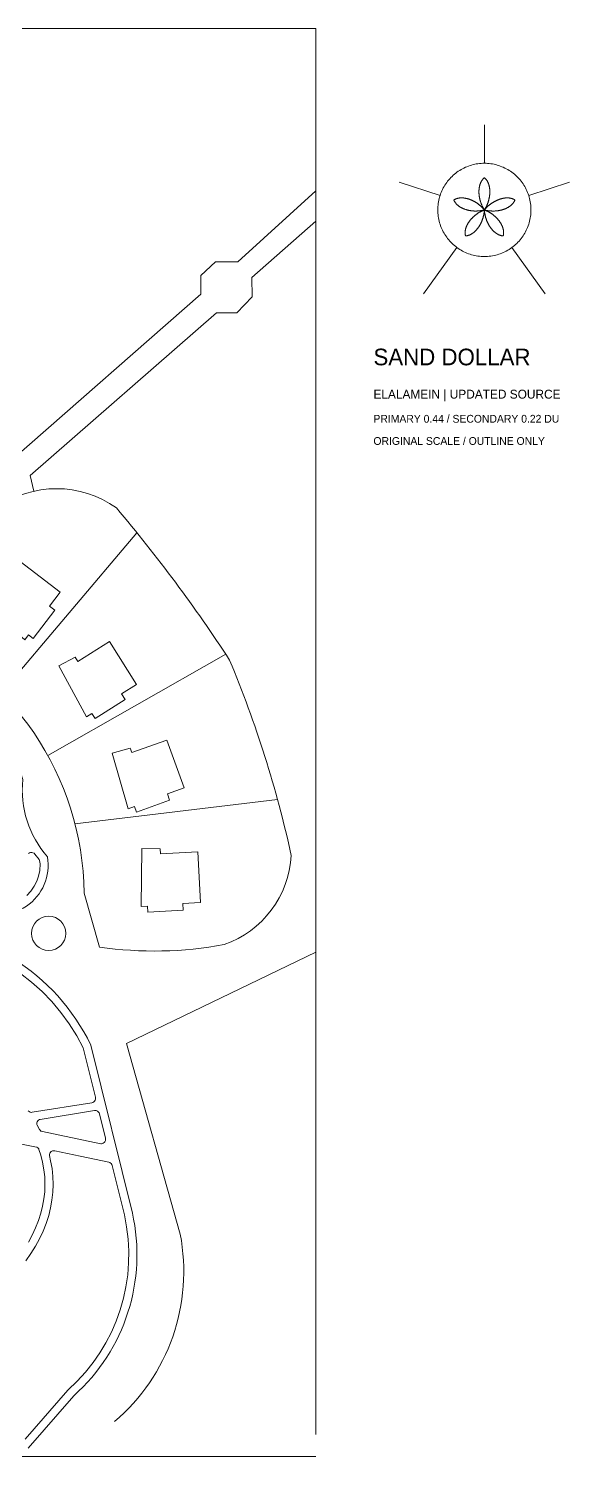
# Model space of a CAD drawing. Header units: inches. Extents: x 36 to 78.3, y 17.3 to 55.9.
# Drawn here: x 63.67 to 78.3, y 17.31 to 55.9 of the extents above; entities that cross this region are included whole.
import ezdxf

# ---------------------------------------------------------------- set-up
doc = ezdxf.new("R2010")
doc.units = ezdxf.units.IN
for name, color, linetype, lineweight in [('01_ORIGINAL_PLAN', 7, 'Continuous', 20), ('02_CONCEPT_CLOSED_AREAS', 7, 'Continuous', 15), ('03_CONCEPT_ICON', 7, 'Continuous', 15), ('04_TITLE', 7, 'Continuous', 15)]:
    doc.layers.add(name, color=color, linetype=linetype, lineweight=lineweight)

msp = doc.modelspace()

# ---------------------------------------------------------------- linework, layer by layer
at = {"layer": '01_ORIGINAL_PLAN'}
for p, q in [((36.248, 55.9), (71.442, 55.9)), ((71.442, 55.9), (71.442, 17.906)), ((71.442, 17.312), (36.248, 17.312))]:
    msp.add_line(p, q, dxfattribs=at)
for points in [[(63.257, 44.272), (68.329, 48.719), (68.329, 49.231), (68.73, 49.6), (69.33, 49.6), (71.442, 51.512), (71.442, 50.696), (69.711, 49.177), (69.725, 48.651), (69.304, 48.218), (68.761, 48.218), (63.72, 43.82), (63.817, 43.397)], [(66.604, 42.276), (62.941, 37.945)], [(69.006, 38.995), (64.196, 36.253)], [(70.407, 35.063), (64.93, 34.409)], [(65.18, 32.538), (65.591, 31.078)], [(71.442, 30.938), (66.326, 28.468)], [(66.326, 28.468), (67.775, 23.323)]]:
    msp.add_lwpolyline(points, dxfattribs=at)
for points in [[(60.29, 39.74, -0.089338), (62.813, 42.944, -0.322066), (66.051, 42.944, -0.030946), (69.111, 38.833, -0.044664), (70.78, 33.554, -0.301674), (68.967, 31.144, -0.082145), (65.591, 31.078)], [(60.29, 39.74, -0.300089), (65.18, 32.538)], [(59.998, 35.322), (60.235, 35.059), (61.831, 36.816), (61.933, 37.418, -0.214593), (63.522, 35.602, 0.212382), (64.188, 33.517, -0.642649), (62.166, 32.15, 0.132984), (51.615, 31.858, -0.471407), (50.913, 32.245)], [(53.65, 30.945, -0.14301), (60.243, 31.63, -0.286424), (65.36, 28.431), (66.481, 23.89, -0.272091), (64.9, 18.954), (63.661, 17.533)]]:
    msp.add_lwpolyline(points, format="xyb", dxfattribs=at)
for points in [[(62.827, 40.702), (63.445, 41.502), (64.534, 40.672), (64.241, 40.288), (64.384, 40.18), (63.804, 39.42), (63.677, 39.516), (63.571, 39.377), (62.394, 40.407), (62.722, 40.782)], [(65.006, 38.799), (65.865, 39.334), (66.595, 38.175), (66.187, 37.918), (66.283, 37.767), (65.474, 37.257), (65.389, 37.391), (65.242, 37.298), (64.498, 38.674), (64.936, 38.911)], [(66.464, 36.332), (67.417, 36.67), (67.882, 35.382), (67.428, 35.218), (67.489, 35.05), (66.59, 34.725), (66.536, 34.875), (66.372, 34.816), (65.94, 36.319), (66.419, 36.457)], [(67.244, 33.6), (68.254, 33.648), (68.327, 32.28), (67.845, 32.255), (67.855, 32.076), (66.9, 32.025), (66.892, 32.184), (66.717, 32.175), (66.739, 33.739), (67.237, 33.732)]]:
    msp.add_lwpolyline(points, close=True, dxfattribs=at)
msp.add_circle((64.22, 31.448), 0.463, dxfattribs=at)
msp.add_arc((62.535, 22.313), 5.337, 310.4718, 10.9016, dxfattribs=at)
at = {"layer": '02_CONCEPT_CLOSED_AREAS'}
for points in [[(63.672, 33.605), (63.699, 33.624), (63.73, 33.634), (63.762, 33.636), (63.794, 33.629), (63.823, 33.614), (63.846, 33.592), (63.962, 33.445), (63.975, 33.413), (63.985, 33.327), (63.976, 33.15), (63.944, 32.995), (63.898, 32.862), (63.827, 32.721), (63.736, 32.591), (63.627, 32.474)], [(63.459, 30.363), (63.757, 30.131), (64.039, 29.877), (64.303, 29.605), (64.549, 29.313), (64.775, 29.003), (64.981, 28.675), (65.152, 28.351), (65.482, 27.019), (65.485, 26.988), (65.481, 26.958), (65.476, 26.944), (65.461, 26.917), (65.44, 26.896), (65.414, 26.88), (65.384, 26.871), (63.774, 26.612), (63.744, 26.611), (63.715, 26.618), (63.688, 26.631), (63.666, 26.651)], [(63.125, 25.825), (63.887, 25.673), (63.902, 25.667), (63.928, 25.649), (63.949, 25.625), (63.956, 25.611), (64.008, 25.45), (64.055, 25.262), (64.091, 25.058), (64.111, 24.869), (64.118, 24.672), (64.111, 24.467), (64.09, 24.27), (64.055, 24.073), (64.008, 23.885), (63.946, 23.69), (63.867, 23.488), (63.777, 23.295), (63.673, 23.103)], [(63.602, 22.595), (63.74, 22.793), (63.864, 22.994), (63.973, 23.195), (64.07, 23.402), (64.151, 23.608), (64.22, 23.826), (64.272, 24.034), (64.308, 24.24), (64.331, 24.453), (64.338, 24.662), (64.331, 24.877), (64.309, 25.09), (64.272, 25.301), (64.238, 25.443), (64.239, 25.475), (64.248, 25.506), (64.256, 25.52), (64.277, 25.544), (64.289, 25.554), (64.318, 25.569), (64.349, 25.575), (64.381, 25.573), (65.067, 25.431), (65.845, 25.266), (65.873, 25.256), (65.886, 25.249), (65.909, 25.229), (65.926, 25.205), (65.936, 25.177), (66.265, 23.846), (66.327, 23.52), (66.367, 23.186), (66.384, 22.86), (66.38, 22.543), (66.355, 22.221), (66.307, 21.894), (66.241, 21.587), (66.153, 21.278), (66.042, 20.968), (65.914, 20.672), (65.767, 20.386), (65.605, 20.115), (65.42, 19.848), (65.211, 19.587), (64.989, 19.344), (64.734, 19.099), (63.584, 17.781)]]:
    msp.add_lwpolyline(points, dxfattribs=at)
msp.add_lwpolyline([(63.907, 26.264), (63.903, 26.279), (63.899, 26.309), (63.903, 26.339), (63.908, 26.353), (63.923, 26.38), (63.945, 26.402), (63.971, 26.417), (63.985, 26.422), (65.457, 26.66), (65.473, 26.662), (65.505, 26.658), (65.535, 26.646), (65.561, 26.626), (65.581, 26.601), (65.593, 26.571), (65.755, 25.911), (65.759, 25.879), (65.757, 25.863), (65.753, 25.847), (65.74, 25.818), (65.719, 25.793), (65.693, 25.775), (65.678, 25.769), (65.646, 25.763), (65.63, 25.763), (64.049, 26.09), (64.021, 26.1), (64.008, 26.107), (63.985, 26.126), (63.967, 26.15)], close=True, dxfattribs=at)
at = {"layer": '03_CONCEPT_ICON'}
for points in [[(76, 52.26), (76, 53.3)], [(77.26, 51), (77.259, 51.044), (77.257, 51.088), (77.253, 51.132), (77.248, 51.175), (77.241, 51.219), (77.232, 51.262), (77.223, 51.305), (77.211, 51.347), (77.198, 51.389), (77.184, 51.431), (77.168, 51.472), (77.151, 51.512), (77.132, 51.552), (77.113, 51.592), (77.091, 51.63), (77.069, 51.668), (77.045, 51.705), (77.019, 51.741), (76.993, 51.776), (76.965, 51.81), (76.936, 51.843), (76.906, 51.875), (76.875, 51.906), (76.843, 51.936), (76.81, 51.965), (76.776, 51.993), (76.741, 52.019), (76.705, 52.045), (76.668, 52.069), (76.63, 52.091), (76.592, 52.113), (76.552, 52.132), (76.512, 52.151), (76.472, 52.168), (76.431, 52.184), (76.389, 52.198), (76.347, 52.211), (76.305, 52.223), (76.262, 52.232), (76.219, 52.241), (76.175, 52.248), (76.132, 52.253), (76.088, 52.257), (76.044, 52.259), (76, 52.26), (75.956, 52.259), (75.912, 52.257), (75.868, 52.253), (75.825, 52.248), (75.781, 52.241), (75.738, 52.232), (75.695, 52.223), (75.653, 52.211), (75.611, 52.198), (75.569, 52.184), (75.528, 52.168), (75.488, 52.151), (75.448, 52.132), (75.408, 52.113), (75.37, 52.091), (75.332, 52.069), (75.295, 52.045), (75.259, 52.019), (75.224, 51.993), (75.19, 51.965), (75.157, 51.936), (75.125, 51.906), (75.094, 51.875), (75.064, 51.843), (75.035, 51.81), (75.007, 51.776), (74.981, 51.741), (74.955, 51.705), (74.931, 51.668), (74.909, 51.63), (74.887, 51.592), (74.868, 51.552), (74.849, 51.512), (74.832, 51.472), (74.816, 51.431), (74.802, 51.389), (74.789, 51.347), (74.777, 51.305), (74.768, 51.262), (74.759, 51.219), (74.752, 51.175), (74.747, 51.132), (74.743, 51.088), (74.741, 51.044), (74.74, 51), (74.741, 50.956), (74.743, 50.912), (74.747, 50.868), (74.752, 50.825), (74.759, 50.781), (74.768, 50.738), (74.777, 50.695), (74.789, 50.653), (74.802, 50.611), (74.816, 50.569), (74.832, 50.528), (74.849, 50.488), (74.868, 50.448), (74.887, 50.408), (74.909, 50.37), (74.931, 50.332), (74.955, 50.295), (74.981, 50.259), (75.007, 50.224), (75.035, 50.19), (75.064, 50.157), (75.094, 50.125), (75.125, 50.094), (75.157, 50.064), (75.19, 50.035), (75.224, 50.007), (75.259, 49.981), (75.295, 49.955), (75.332, 49.931), (75.37, 49.909), (75.408, 49.887), (75.448, 49.868), (75.488, 49.849), (75.528, 49.832), (75.569, 49.816), (75.611, 49.802), (75.653, 49.789), (75.695, 49.777), (75.738, 49.768), (75.781, 49.759), (75.825, 49.752), (75.868, 49.747), (75.912, 49.743), (75.956, 49.741), (76, 49.74), (76.044, 49.741), (76.088, 49.743), (76.132, 49.747), (76.175, 49.752), (76.219, 49.759), (76.262, 49.768), (76.305, 49.777), (76.347, 49.789), (76.389, 49.802), (76.431, 49.816), (76.472, 49.832), (76.512, 49.849), (76.552, 49.868), (76.592, 49.887), (76.63, 49.909), (76.668, 49.931), (76.705, 49.955), (76.741, 49.981), (76.776, 50.007), (76.81, 50.035), (76.843, 50.064), (76.875, 50.094), (76.906, 50.125), (76.936, 50.157), (76.965, 50.19), (76.993, 50.224), (77.019, 50.259), (77.045, 50.295), (77.069, 50.332), (77.091, 50.37), (77.113, 50.408), (77.132, 50.448), (77.151, 50.488), (77.168, 50.528), (77.184, 50.569), (77.198, 50.611), (77.211, 50.653), (77.223, 50.695), (77.232, 50.738), (77.241, 50.781), (77.248, 50.825), (77.253, 50.868), (77.257, 50.912), (77.259, 50.956), (77.26, 51)], [(74.802, 51.389), (73.7, 51.747)], [(76, 51), (75.994, 51.009), (75.988, 51.019), (75.983, 51.028), (75.977, 51.037), (75.972, 51.047), (75.967, 51.056), (75.961, 51.066), (75.956, 51.076), (75.951, 51.085), (75.947, 51.095), (75.942, 51.105), (75.937, 51.114), (75.933, 51.124), (75.929, 51.134), (75.924, 51.144), (75.92, 51.154), (75.916, 51.164), (75.913, 51.174), (75.909, 51.184), (75.905, 51.194), (75.902, 51.204), (75.898, 51.214), (75.895, 51.224), (75.892, 51.234), (75.889, 51.244), (75.886, 51.254), (75.883, 51.265), (75.881, 51.275), (75.878, 51.285), (75.876, 51.295), (75.874, 51.305), (75.871, 51.315), (75.869, 51.325), (75.867, 51.335), (75.866, 51.346), (75.864, 51.356), (75.862, 51.366), (75.861, 51.376), (75.86, 51.386), (75.858, 51.396), (75.857, 51.406), (75.856, 51.416), (75.856, 51.426), (75.855, 51.436), (75.854, 51.445), (75.854, 51.455), (75.853, 51.465), (75.853, 51.475), (75.853, 51.484), (75.853, 51.494), (75.853, 51.504), (75.853, 51.513), (75.854, 51.523), (75.854, 51.532), (75.855, 51.542), (75.856, 51.551), (75.856, 51.56), (75.857, 51.57), (75.858, 51.579), (75.86, 51.588), (75.861, 51.597), (75.862, 51.606), (75.864, 51.615), (75.866, 51.624), (75.867, 51.632), (75.869, 51.641), (75.871, 51.65), (75.874, 51.658), (75.876, 51.667), (75.878, 51.675), (75.881, 51.683), (75.883, 51.691), (75.886, 51.699), (75.889, 51.707), (75.892, 51.715), (75.895, 51.723), (75.898, 51.73), (75.902, 51.738), (75.905, 51.745), (75.909, 51.753), (75.913, 51.76), (75.916, 51.767), (75.92, 51.774), (75.924, 51.781), (75.929, 51.788), (75.933, 51.794), (75.937, 51.801), (75.942, 51.807), (75.947, 51.813), (75.951, 51.819), (75.956, 51.825), (75.961, 51.831), (75.967, 51.837), (75.972, 51.842), (75.977, 51.848), (75.983, 51.853), (75.988, 51.858), (75.994, 51.863), (76, 51.868), (76.006, 51.863), (76.012, 51.858), (76.017, 51.853), (76.023, 51.848), (76.028, 51.842), (76.033, 51.837), (76.039, 51.831), (76.044, 51.825), (76.049, 51.819), (76.053, 51.813), (76.058, 51.807), (76.063, 51.801), (76.067, 51.794), (76.071, 51.788), (76.076, 51.781), (76.08, 51.774), (76.084, 51.767), (76.087, 51.76), (76.091, 51.753), (76.095, 51.745), (76.098, 51.738), (76.102, 51.73), (76.105, 51.723), (76.108, 51.715), (76.111, 51.707), (76.114, 51.699), (76.117, 51.691), (76.119, 51.683), (76.122, 51.675), (76.124, 51.667), (76.126, 51.658), (76.129, 51.65), (76.131, 51.641), (76.133, 51.632), (76.134, 51.624), (76.136, 51.615), (76.138, 51.606), (76.139, 51.597), (76.14, 51.588), (76.142, 51.579), (76.143, 51.57), (76.144, 51.56), (76.144, 51.551), (76.145, 51.542), (76.146, 51.532), (76.146, 51.523), (76.147, 51.513), (76.147, 51.504), (76.147, 51.494), (76.147, 51.484), (76.147, 51.475), (76.147, 51.465), (76.146, 51.455), (76.146, 51.445), (76.145, 51.436), (76.144, 51.426), (76.144, 51.416), (76.143, 51.406), (76.142, 51.396), (76.14, 51.386), (76.139, 51.376), (76.138, 51.366), (76.136, 51.356), (76.134, 51.346), (76.133, 51.335), (76.131, 51.325), (76.129, 51.315), (76.126, 51.305), (76.124, 51.295), (76.122, 51.285), (76.119, 51.275), (76.117, 51.265), (76.114, 51.254), (76.111, 51.244), (76.108, 51.234), (76.105, 51.224), (76.102, 51.214), (76.098, 51.204), (76.095, 51.194), (76.091, 51.184), (76.087, 51.174), (76.084, 51.164), (76.08, 51.154), (76.076, 51.144), (76.071, 51.134), (76.067, 51.124), (76.063, 51.114), (76.058, 51.105), (76.053, 51.095), (76.049, 51.085), (76.044, 51.076), (76.039, 51.066), (76.033, 51.056), (76.028, 51.047), (76.023, 51.037), (76.017, 51.028), (76.012, 51.019), (76.006, 51.009), (76, 51)], [(77.198, 51.389), (78.3, 51.747)], [(76, 51), (75.989, 50.997), (75.979, 50.995), (75.968, 50.992), (75.957, 50.99), (75.947, 50.988), (75.936, 50.986), (75.925, 50.984), (75.915, 50.982), (75.904, 50.98), (75.893, 50.979), (75.883, 50.977), (75.872, 50.976), (75.861, 50.975), (75.85, 50.974), (75.84, 50.973), (75.829, 50.972), (75.818, 50.971), (75.808, 50.971), (75.797, 50.97), (75.786, 50.97), (75.776, 50.97), (75.765, 50.969), (75.754, 50.97), (75.744, 50.97), (75.733, 50.97), (75.723, 50.97), (75.712, 50.971), (75.702, 50.971), (75.691, 50.972), (75.681, 50.973), (75.671, 50.974), (75.66, 50.975), (75.65, 50.976), (75.64, 50.978), (75.63, 50.979), (75.62, 50.98), (75.61, 50.982), (75.6, 50.984), (75.59, 50.986), (75.58, 50.988), (75.57, 50.99), (75.56, 50.992), (75.551, 50.994), (75.541, 50.997), (75.531, 50.999), (75.522, 51.002), (75.512, 51.004), (75.503, 51.007), (75.494, 51.01), (75.485, 51.013), (75.475, 51.016), (75.466, 51.019), (75.458, 51.022), (75.449, 51.026), (75.44, 51.029), (75.431, 51.033), (75.423, 51.037), (75.414, 51.04), (75.406, 51.044), (75.397, 51.048), (75.389, 51.052), (75.381, 51.056), (75.373, 51.061), (75.365, 51.065), (75.358, 51.069), (75.35, 51.074), (75.342, 51.078), (75.335, 51.083), (75.328, 51.088), (75.321, 51.093), (75.313, 51.098), (75.307, 51.103), (75.3, 51.108), (75.293, 51.113), (75.287, 51.118), (75.28, 51.124), (75.274, 51.129), (75.268, 51.135), (75.262, 51.14), (75.256, 51.146), (75.25, 51.152), (75.245, 51.157), (75.239, 51.163), (75.234, 51.169), (75.229, 51.175), (75.224, 51.182), (75.219, 51.188), (75.214, 51.194), (75.21, 51.201), (75.206, 51.207), (75.202, 51.214), (75.198, 51.22), (75.194, 51.227), (75.19, 51.234), (75.187, 51.24), (75.183, 51.247), (75.18, 51.254), (75.177, 51.261), (75.174, 51.268), (75.181, 51.272), (75.187, 51.276), (75.194, 51.28), (75.201, 51.284), (75.207, 51.287), (75.214, 51.29), (75.221, 51.294), (75.229, 51.297), (75.236, 51.299), (75.243, 51.302), (75.25, 51.305), (75.258, 51.307), (75.265, 51.309), (75.273, 51.311), (75.281, 51.313), (75.288, 51.315), (75.296, 51.317), (75.304, 51.318), (75.312, 51.319), (75.32, 51.32), (75.328, 51.322), (75.337, 51.322), (75.345, 51.323), (75.353, 51.324), (75.362, 51.324), (75.37, 51.324), (75.379, 51.325), (75.387, 51.325), (75.396, 51.324), (75.404, 51.324), (75.413, 51.324), (75.422, 51.323), (75.431, 51.322), (75.44, 51.322), (75.448, 51.321), (75.457, 51.319), (75.466, 51.318), (75.475, 51.317), (75.484, 51.315), (75.493, 51.314), (75.502, 51.312), (75.511, 51.31), (75.521, 51.308), (75.53, 51.305), (75.539, 51.303), (75.548, 51.301), (75.557, 51.298), (75.566, 51.295), (75.575, 51.292), (75.585, 51.29), (75.594, 51.286), (75.603, 51.283), (75.612, 51.28), (75.621, 51.276), (75.631, 51.273), (75.64, 51.269), (75.649, 51.265), (75.658, 51.261), (75.667, 51.257), (75.676, 51.253), (75.686, 51.248), (75.695, 51.244), (75.704, 51.239), (75.713, 51.235), (75.722, 51.23), (75.731, 51.225), (75.74, 51.22), (75.749, 51.215), (75.758, 51.209), (75.767, 51.204), (75.776, 51.198), (75.784, 51.193), (75.793, 51.187), (75.802, 51.181), (75.811, 51.175), (75.819, 51.169), (75.828, 51.163), (75.836, 51.156), (75.845, 51.15), (75.853, 51.144), (75.862, 51.137), (75.87, 51.13), (75.878, 51.123), (75.886, 51.116), (75.894, 51.109), (75.903, 51.102), (75.911, 51.095), (75.918, 51.088), (75.926, 51.08), (75.934, 51.073), (75.942, 51.065), (75.949, 51.057), (75.957, 51.049), (75.964, 51.041), (75.972, 51.033), (75.979, 51.025), (75.986, 51.017), (75.993, 51.008), (76, 51)], [(76, 51), (76.007, 51.008), (76.014, 51.017), (76.021, 51.025), (76.028, 51.033), (76.036, 51.041), (76.043, 51.049), (76.051, 51.057), (76.058, 51.065), (76.066, 51.073), (76.074, 51.08), (76.082, 51.088), (76.089, 51.095), (76.097, 51.102), (76.106, 51.109), (76.114, 51.116), (76.122, 51.123), (76.13, 51.13), (76.138, 51.137), (76.147, 51.144), (76.155, 51.15), (76.164, 51.156), (76.172, 51.163), (76.181, 51.169), (76.189, 51.175), (76.198, 51.181), (76.207, 51.187), (76.216, 51.193), (76.224, 51.198), (76.233, 51.204), (76.242, 51.209), (76.251, 51.215), (76.26, 51.22), (76.269, 51.225), (76.278, 51.23), (76.287, 51.235), (76.296, 51.239), (76.305, 51.244), (76.314, 51.248), (76.324, 51.253), (76.333, 51.257), (76.342, 51.261), (76.351, 51.265), (76.36, 51.269), (76.369, 51.273), (76.379, 51.276), (76.388, 51.28), (76.397, 51.283), (76.406, 51.286), (76.415, 51.29), (76.425, 51.292), (76.434, 51.295), (76.443, 51.298), (76.452, 51.301), (76.461, 51.303), (76.47, 51.305), (76.479, 51.308), (76.489, 51.31), (76.498, 51.312), (76.507, 51.314), (76.516, 51.315), (76.525, 51.317), (76.534, 51.318), (76.543, 51.319), (76.552, 51.321), (76.56, 51.322), (76.569, 51.322), (76.578, 51.323), (76.587, 51.324), (76.596, 51.324), (76.604, 51.324), (76.613, 51.325), (76.621, 51.325), (76.63, 51.324), (76.638, 51.324), (76.647, 51.324), (76.655, 51.323), (76.663, 51.322), (76.672, 51.322), (76.68, 51.32), (76.688, 51.319), (76.696, 51.318), (76.704, 51.317), (76.712, 51.315), (76.719, 51.313), (76.727, 51.311), (76.735, 51.309), (76.742, 51.307), (76.75, 51.305), (76.757, 51.302), (76.764, 51.299), (76.771, 51.297), (76.779, 51.294), (76.786, 51.29), (76.793, 51.287), (76.799, 51.284), (76.806, 51.28), (76.813, 51.276), (76.819, 51.272), (76.826, 51.268), (76.823, 51.261), (76.82, 51.254), (76.817, 51.247), (76.813, 51.24), (76.81, 51.234), (76.806, 51.227), (76.802, 51.22), (76.798, 51.214), (76.794, 51.207), (76.79, 51.201), (76.786, 51.194), (76.781, 51.188), (76.776, 51.182), (76.771, 51.175), (76.766, 51.169), (76.761, 51.163), (76.755, 51.157), (76.75, 51.152), (76.744, 51.146), (76.738, 51.14), (76.732, 51.135), (76.726, 51.129), (76.72, 51.124), (76.713, 51.118), (76.707, 51.113), (76.7, 51.108), (76.693, 51.103), (76.687, 51.098), (76.679, 51.093), (76.672, 51.088), (76.665, 51.083), (76.658, 51.078), (76.65, 51.074), (76.642, 51.069), (76.635, 51.065), (76.627, 51.061), (76.619, 51.056), (76.611, 51.052), (76.603, 51.048), (76.594, 51.044), (76.586, 51.04), (76.577, 51.037), (76.569, 51.033), (76.56, 51.029), (76.551, 51.026), (76.542, 51.022), (76.534, 51.019), (76.525, 51.016), (76.515, 51.013), (76.506, 51.01), (76.497, 51.007), (76.488, 51.004), (76.478, 51.002), (76.469, 50.999), (76.459, 50.997), (76.449, 50.994), (76.44, 50.992), (76.43, 50.99), (76.42, 50.988), (76.41, 50.986), (76.4, 50.984), (76.39, 50.982), (76.38, 50.98), (76.37, 50.979), (76.36, 50.978), (76.35, 50.976), (76.34, 50.975), (76.329, 50.974), (76.319, 50.973), (76.309, 50.972), (76.298, 50.971), (76.288, 50.971), (76.277, 50.97), (76.267, 50.97), (76.256, 50.97), (76.246, 50.97), (76.235, 50.969), (76.224, 50.97), (76.214, 50.97), (76.203, 50.97), (76.192, 50.971), (76.182, 50.971), (76.171, 50.972), (76.16, 50.973), (76.15, 50.974), (76.139, 50.975), (76.128, 50.976), (76.117, 50.977), (76.107, 50.979), (76.096, 50.98), (76.085, 50.982), (76.075, 50.984), (76.064, 50.986), (76.053, 50.988), (76.043, 50.99), (76.032, 50.992), (76.021, 50.995), (76.011, 50.997), (76, 51)], [(76, 51), (75.999, 50.989), (75.999, 50.978), (75.998, 50.967), (75.997, 50.956), (75.995, 50.946), (75.994, 50.935), (75.993, 50.924), (75.991, 50.913), (75.989, 50.903), (75.987, 50.892), (75.985, 50.881), (75.983, 50.871), (75.981, 50.86), (75.979, 50.85), (75.976, 50.839), (75.974, 50.829), (75.971, 50.818), (75.969, 50.808), (75.966, 50.798), (75.963, 50.787), (75.96, 50.777), (75.956, 50.767), (75.953, 50.757), (75.95, 50.747), (75.946, 50.737), (75.943, 50.727), (75.939, 50.717), (75.935, 50.708), (75.931, 50.698), (75.927, 50.688), (75.923, 50.679), (75.919, 50.669), (75.914, 50.66), (75.91, 50.651), (75.906, 50.641), (75.901, 50.632), (75.896, 50.623), (75.892, 50.614), (75.887, 50.605), (75.882, 50.597), (75.877, 50.588), (75.872, 50.579), (75.867, 50.571), (75.861, 50.562), (75.856, 50.554), (75.851, 50.546), (75.845, 50.538), (75.84, 50.53), (75.834, 50.522), (75.828, 50.514), (75.823, 50.506), (75.817, 50.499), (75.811, 50.491), (75.805, 50.484), (75.799, 50.476), (75.793, 50.469), (75.787, 50.462), (75.781, 50.455), (75.774, 50.449), (75.768, 50.442), (75.762, 50.435), (75.755, 50.429), (75.749, 50.423), (75.742, 50.416), (75.736, 50.41), (75.729, 50.405), (75.722, 50.399), (75.715, 50.393), (75.709, 50.388), (75.702, 50.382), (75.695, 50.377), (75.688, 50.372), (75.681, 50.367), (75.674, 50.363), (75.667, 50.358), (75.66, 50.354), (75.653, 50.349), (75.646, 50.345), (75.639, 50.341), (75.631, 50.337), (75.624, 50.334), (75.617, 50.33), (75.609, 50.327), (75.602, 50.324), (75.595, 50.321), (75.587, 50.318), (75.58, 50.315), (75.573, 50.313), (75.565, 50.311), (75.558, 50.309), (75.55, 50.307), (75.543, 50.305), (75.535, 50.303), (75.528, 50.302), (75.52, 50.301), (75.513, 50.3), (75.505, 50.299), (75.497, 50.298), (75.49, 50.298), (75.488, 50.305), (75.486, 50.313), (75.485, 50.32), (75.483, 50.327), (75.482, 50.335), (75.481, 50.343), (75.48, 50.35), (75.48, 50.358), (75.479, 50.366), (75.479, 50.373), (75.479, 50.381), (75.479, 50.389), (75.479, 50.397), (75.479, 50.405), (75.48, 50.413), (75.481, 50.421), (75.481, 50.429), (75.483, 50.437), (75.484, 50.445), (75.485, 50.453), (75.487, 50.461), (75.488, 50.469), (75.49, 50.477), (75.492, 50.485), (75.495, 50.493), (75.497, 50.501), (75.499, 50.509), (75.502, 50.517), (75.505, 50.526), (75.508, 50.534), (75.511, 50.542), (75.514, 50.55), (75.517, 50.558), (75.521, 50.566), (75.525, 50.574), (75.529, 50.583), (75.533, 50.591), (75.537, 50.599), (75.541, 50.607), (75.545, 50.615), (75.55, 50.623), (75.554, 50.631), (75.559, 50.639), (75.564, 50.647), (75.569, 50.655), (75.574, 50.663), (75.58, 50.671), (75.585, 50.679), (75.591, 50.687), (75.596, 50.694), (75.602, 50.702), (75.608, 50.71), (75.614, 50.718), (75.62, 50.725), (75.627, 50.733), (75.633, 50.741), (75.639, 50.748), (75.646, 50.756), (75.653, 50.763), (75.66, 50.77), (75.667, 50.778), (75.674, 50.785), (75.681, 50.792), (75.688, 50.799), (75.696, 50.807), (75.703, 50.814), (75.711, 50.821), (75.718, 50.828), (75.726, 50.834), (75.734, 50.841), (75.742, 50.848), (75.75, 50.854), (75.758, 50.861), (75.767, 50.868), (75.775, 50.874), (75.783, 50.88), (75.792, 50.887), (75.801, 50.893), (75.809, 50.899), (75.818, 50.905), (75.827, 50.911), (75.836, 50.917), (75.845, 50.922), (75.854, 50.928), (75.863, 50.933), (75.873, 50.939), (75.882, 50.944), (75.892, 50.949), (75.901, 50.955), (75.911, 50.96), (75.92, 50.965), (75.93, 50.969), (75.94, 50.974), (75.95, 50.979), (75.96, 50.983), (75.97, 50.988), (75.98, 50.992), (75.99, 50.996), (76, 51)], [(76, 51), (76.01, 50.996), (76.02, 50.992), (76.03, 50.988), (76.04, 50.983), (76.05, 50.979), (76.06, 50.974), (76.07, 50.969), (76.08, 50.965), (76.089, 50.96), (76.099, 50.955), (76.108, 50.949), (76.118, 50.944), (76.127, 50.939), (76.137, 50.933), (76.146, 50.928), (76.155, 50.922), (76.164, 50.917), (76.173, 50.911), (76.182, 50.905), (76.191, 50.899), (76.199, 50.893), (76.208, 50.887), (76.217, 50.88), (76.225, 50.874), (76.233, 50.868), (76.242, 50.861), (76.25, 50.854), (76.258, 50.848), (76.266, 50.841), (76.274, 50.834), (76.282, 50.828), (76.289, 50.821), (76.297, 50.814), (76.304, 50.807), (76.312, 50.799), (76.319, 50.792), (76.326, 50.785), (76.333, 50.778), (76.34, 50.77), (76.347, 50.763), (76.354, 50.756), (76.361, 50.748), (76.367, 50.741), (76.373, 50.733), (76.38, 50.725), (76.386, 50.718), (76.392, 50.71), (76.398, 50.702), (76.404, 50.694), (76.409, 50.687), (76.415, 50.679), (76.42, 50.671), (76.426, 50.663), (76.431, 50.655), (76.436, 50.647), (76.441, 50.639), (76.446, 50.631), (76.45, 50.623), (76.455, 50.615), (76.459, 50.607), (76.463, 50.599), (76.467, 50.591), (76.471, 50.583), (76.475, 50.574), (76.479, 50.566), (76.483, 50.558), (76.486, 50.55), (76.489, 50.542), (76.492, 50.534), (76.495, 50.526), (76.498, 50.517), (76.501, 50.509), (76.503, 50.501), (76.505, 50.493), (76.508, 50.485), (76.51, 50.477), (76.512, 50.469), (76.513, 50.461), (76.515, 50.453), (76.516, 50.445), (76.517, 50.437), (76.519, 50.429), (76.519, 50.421), (76.52, 50.413), (76.521, 50.405), (76.521, 50.397), (76.521, 50.389), (76.521, 50.381), (76.521, 50.373), (76.521, 50.366), (76.52, 50.358), (76.52, 50.35), (76.519, 50.343), (76.518, 50.335), (76.517, 50.327), (76.515, 50.32), (76.514, 50.313), (76.512, 50.305), (76.51, 50.298), (76.503, 50.298), (76.495, 50.299), (76.487, 50.3), (76.48, 50.301), (76.472, 50.302), (76.465, 50.303), (76.457, 50.305), (76.45, 50.307), (76.442, 50.309), (76.435, 50.311), (76.427, 50.313), (76.42, 50.315), (76.413, 50.318), (76.405, 50.321), (76.398, 50.324), (76.391, 50.327), (76.383, 50.33), (76.376, 50.334), (76.369, 50.337), (76.361, 50.341), (76.354, 50.345), (76.347, 50.349), (76.34, 50.354), (76.333, 50.358), (76.326, 50.363), (76.319, 50.367), (76.312, 50.372), (76.305, 50.377), (76.298, 50.382), (76.291, 50.388), (76.285, 50.393), (76.278, 50.399), (76.271, 50.405), (76.264, 50.41), (76.258, 50.416), (76.251, 50.423), (76.245, 50.429), (76.238, 50.435), (76.232, 50.442), (76.226, 50.449), (76.219, 50.455), (76.213, 50.462), (76.207, 50.469), (76.201, 50.476), (76.195, 50.484), (76.189, 50.491), (76.183, 50.499), (76.177, 50.506), (76.172, 50.514), (76.166, 50.522), (76.16, 50.53), (76.155, 50.538), (76.149, 50.546), (76.144, 50.554), (76.139, 50.562), (76.133, 50.571), (76.128, 50.579), (76.123, 50.588), (76.118, 50.597), (76.113, 50.605), (76.108, 50.614), (76.104, 50.623), (76.099, 50.632), (76.094, 50.641), (76.09, 50.651), (76.086, 50.66), (76.081, 50.669), (76.077, 50.679), (76.073, 50.688), (76.069, 50.698), (76.065, 50.708), (76.061, 50.717), (76.057, 50.727), (76.054, 50.737), (76.05, 50.747), (76.047, 50.757), (76.044, 50.767), (76.04, 50.777), (76.037, 50.787), (76.034, 50.798), (76.031, 50.808), (76.029, 50.818), (76.026, 50.829), (76.024, 50.839), (76.021, 50.85), (76.019, 50.86), (76.017, 50.871), (76.015, 50.881), (76.013, 50.892), (76.011, 50.903), (76.009, 50.913), (76.007, 50.924), (76.006, 50.935), (76.005, 50.946), (76.003, 50.956), (76.002, 50.967), (76.001, 50.978), (76.001, 50.989), (76, 51)], [(75.259, 49.981), (74.354, 48.735)], [(76.741, 49.981), (77.646, 48.735)]]:
    msp.add_lwpolyline(points, dxfattribs=at)

# ---------------------------------------------------------------- texts
at = {"layer": '04_TITLE'}
for s, height, p in [('SAND DOLLAR', 0.45, (73, 46.8)), ('ELALAMEIN | UPDATED SOURCE', 0.24, (73, 45.9)), ('PRIMARY 0.44 / SECONDARY 0.22 DU', 0.21, (73, 45.25)), ('ORIGINAL SCALE / OUTLINE ONLY', 0.21, (73, 44.65))]:
    msp.add_text(s, height=height, dxfattribs=at).set_placement(p)

doc.saveas('drawing.dxf')
